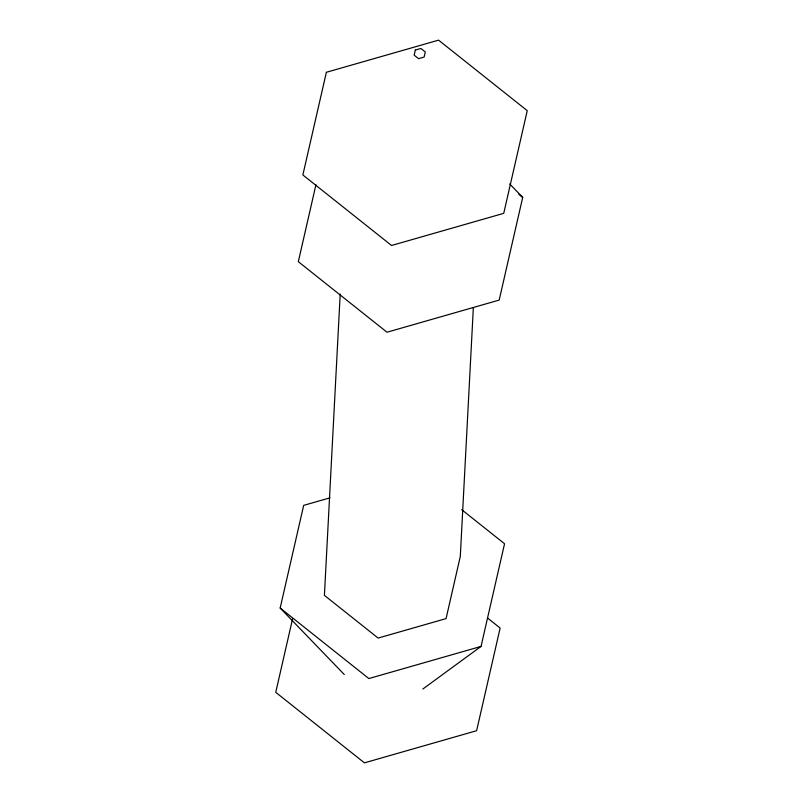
<?xml version="1.0" encoding="UTF-8"?>
<svg xmlns="http://www.w3.org/2000/svg" width="803" height="803" viewBox="0 0 803 803"><rect width="100%" height="100%" fill="white"/><g stroke="black" fill="none" stroke-linecap="round" stroke-linejoin="round"><path stroke-width="1.2" d="M340.211 294.028L324.412 595.364L378.123 638.074L446.066 618.611L460.3 556.429L473.348 307.619M315.95 184.69L298.325 261.688L386.996 332.221L499.185 300.081L522.703 197.408L509.714 183.937M344.266 674.52L280.167 608.042L303.685 505.368L329.943 497.85M292.543 618.993L275.75 692.327L364.432 762.85L476.621 730.71L500.139 628.046L487.471 617.969M422.85 689.024L481.037 646.425L504.555 543.751L461.675 509.654M481.037 646.425L368.848 678.565L280.167 608.042M518.808 194.316L522.703 197.408M326.379 72.29L302.861 174.954L391.543 245.487L503.732 213.347L527.25 110.673L438.568 40.15L326.379 72.29M415.332 50.067L414.167 55.166L418.564 58.659L424.135 57.063L425.299 51.974L420.902 48.481L415.332 50.067"/></g></svg>
